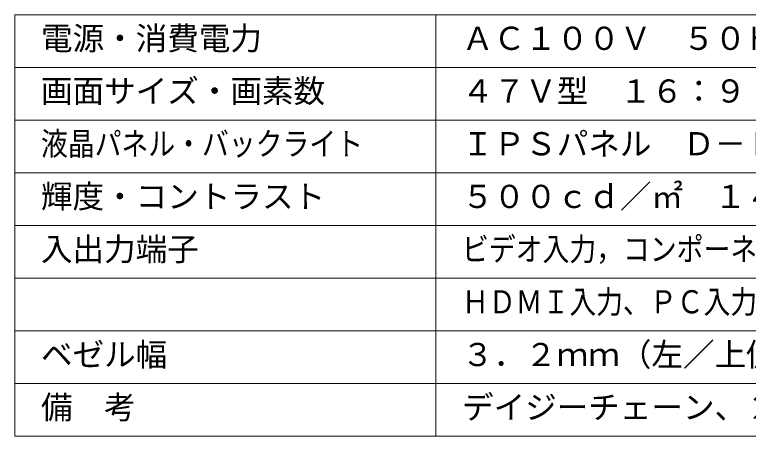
# Model space of a CAD drawing. Units: millimetres, scale not verified. Extents: x -62 to 76, y -57 to 57.
# Drawn here: x -62.5 to 7.2, y -56.5 to -16.5 of the extents above; entities that cross this region are included whole.
import ezdxf
from ezdxf.enums import TextEntityAlignment as Align

# ---------------------------------------------------------------- set-up
doc = ezdxf.new("R2010")
doc.units = ezdxf.units.MM
doc.header["$LTSCALE"] = 0.125
doc.layers.add('0-2_MOJI1', color=7, linetype='Continuous')
doc.layers.add('0-3_WAKU', color=1, linetype='Continuous', lineweight=18)
doc.styles.add('ＭＳ ゴシック', font='')
doc.styles.get('ＭＳ ゴシック').set_extended_font_data('MS Gothic')

msp = doc.modelspace()

# ---------------------------------------------------------------- linework, layer by layer
at = {"layer": '0-3_WAKU', "color": 4}
for p, q in [((-62.4976, -56.5069), (-62.4976, -16.5069)), ((-62.4976, -16.5069), (62.5024, -16.5069)), ((-22.4976, -56.5069), (-22.4976, -16.5069)), ((-62.4976, -56.5069), (62.5024, -56.5069))]:
    msp.add_line(p, q, dxfattribs=at)
at = {"layer": '0-3_WAKU'}
for p, q in [((62.5024, -21.5069), (-62.4976, -21.5069)), ((62.5024, -26.5069), (-62.4976, -26.5069)), ((62.5024, -31.5069), (-62.4976, -31.5069)), ((-62.4976, -36.5069), (62.5024, -36.5069)), ((-62.4976, -41.5069), (62.5024, -41.5069)), ((-62.4976, -46.5069), (62.5024, -46.5069)), ((-62.4976, -51.5069), (62.5024, -51.5069))]:
    msp.add_line(p, q, dxfattribs=at)

# ---------------------------------------------------------------- texts
at = {"layer": '0-2_MOJI1', "style": 'ＭＳ ゴシック'}
for s, p in [('電源・消費電力', (-59.9976, -20.5069)), ('ＡＣ１００Ｖ\u3000５０Ｈｚ／６０Ｈｚ\u3000１６０Ｗ', (-19.9976, -20.5069)), ('画面サイズ・画素数', (-59.9976, -25.5069)), ('４７Ｖ型\u3000１６：９\u3000１９２０×１０８０画素', (-19.9976, -25.5069)), ('ＩＰＳパネル\u3000Ｄ－ＬＥＤ', (-19.9976, -30.5069)), ('輝度・コントラスト', (-59.9976, -35.5069)), ('５００ｃｄ／㎡\u3000１４００：１', (-19.9976, -35.5069)), ('入出力端子', (-59.9976, -40.5069)), ('ベゼル幅', (-59.9976, -50.5069)), ('３．２ｍｍ（左／上側）、１．７ｍｍ（右／下側）', (-19.9976, -50.5069)), ('備\u3000考', (-59.9976, -55.5069)), ('デイジーチェーン、２４時間連続稼動', (-19.9976, -55.5069))]:
    msp.add_text(s, height=2.199, dxfattribs=at).set_placement(p, align=Align.BOTTOM_LEFT)
at = {"layer": '0-2_MOJI1', "style": 'ＭＳ ゴシック', "width": 0.85}
for s, p in [('液晶パネル・バックライト', (-59.9976, -30.5069)), ('ビデオ入力，コンポーネント入力，ＤＶＩ－Ｄ入力／出力', (-19.9976, -40.5069)), ('ＨＤＭＩ入力、ＰＣ入力，音声入力／出力、外部制御端子', (-19.9976, -45.5069))]:
    msp.add_text(s, height=2.199, dxfattribs=at).set_placement(p, align=Align.BOTTOM_LEFT)

doc.saveas('drawing.dxf')
